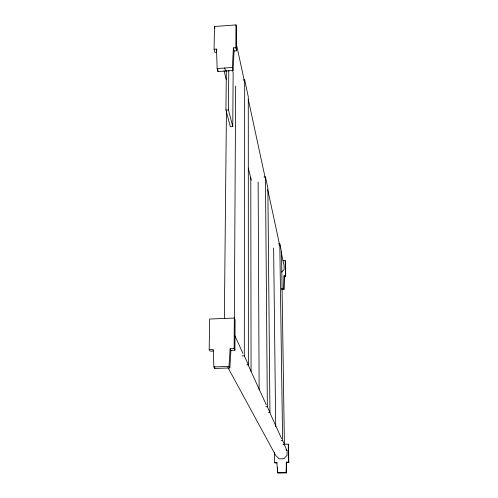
<?xml version="1.0" encoding="UTF-8"?>
<svg xmlns="http://www.w3.org/2000/svg" width="498" height="498" viewBox="0 0 498 498"><rect width="100%" height="100%" fill="white"/><g stroke="black" fill="none" stroke-linecap="round" stroke-linejoin="round"><path stroke-width="0.75" d="M246.859 364.872L248.371 364.822L244.3 355.84L244.686 79.973L243.192 80.072M234.135 348.619L230.12 348.762L230.923 350.387L234.919 350.243L234.135 348.619L234.309 318.054L209.683 319.025L209.185 349.515L210.125 351.134L213.43 351.015M235.84 47.708L233.406 47.883L234.097 50.97L236.519 50.796L235.84 47.708L235.971 24.9L214.457 26.506L214.084 49.271L214.875 52.346L216.692 52.215M234.334 319.704L235.666 86.017M234.919 350.243L235.081 319.853L234.309 318.054M236.519 50.796L236.637 28.081L235.971 24.9M226.335 70.473L225.93 110.046L230.356 126.747L232.771 126.598L233.145 72.895L232.616 70.629M232.771 126.598L228.426 109.884L228.787 70.305M224.355 318.434L226.428 111.527M281.669 289.693L283.916 289.606L284.022 275.749L285.466 275.687L285.703 276.77L284.258 276.832L284.022 275.749M283.916 289.606L284.258 276.832M274.442 452.707L274.547 462.424L276.801 462.374L277.747 473.1L286.188 472.926L286.313 462.163L288.572 462.113L288.815 462.623L286.568 462.673L286.313 462.163M286.188 472.926L286.568 462.673M214.084 49.271L216.518 49.097L217.153 68.543L217.937 71.544L233.039 70.498L232.342 67.485L233.406 47.883M233.039 70.498L234.097 50.97M209.185 349.515L213.181 349.372L213.891 366.939L214.806 368.458L229.833 367.954L229.012 366.428L230.12 348.762M229.833 367.954L230.923 350.387M281.619 272.039L284.134 269.543L284.072 265.515L281.127 251.851M217.153 68.543L232.342 67.485M225.93 110.046L228.426 109.884M263.996 177.051L265.465 176.971L267.868 188.194L269.941 412.469L268.509 412.512M278.245 243.964L279.801 243.889L281.519 251.913L284.408 444.428L282.945 444.465M282.945 260.747L285.217 260.641L285.454 261.767L285.703 276.77M281.42 288.647L283.673 288.56M242.121 355.914L244.3 355.84M213.891 366.939L229.012 366.428M265.87 406.779L267.345 406.735L269.941 412.469M281.115 440.493L282.615 440.456L284.408 444.428M284.408 444.241L288.274 444.141L288.516 444.714L288.815 462.623M277.461 472.627L285.933 472.453M285.92 449.532L287.041 450.609L287.116 455.321L283.854 458.739L279.16 458.845L275.811 455.583L227.891 367.487M274.547 462.424L274.84 462.935L277.081 462.885L276.801 462.374M234.9 335.72L242.9 353.343M248.016 364.617L266.249 404.793M269.449 411.846L281.6 438.626M284.165 444.266L287.041 450.609M216.518 49.097L216.829 50.329M224.038 70.753L226.297 79.811M248.297 168.119L251.309 180.195M214.457 26.506L214.924 28.405M224.741 68.002L225.482 71.002M236.351 43.836L244.194 80.278M248.278 99.258L265.272 178.216M267.725 189.601L279.82 245.782M244.686 79.973L248.284 96.755L248.371 364.822M277.367 467.261L277.654 471.643M214.744 366.939L214.806 368.458M217.856 69.216L217.937 71.544M285.217 260.641L285.466 275.687M288.274 444.141L288.572 462.113M279.801 243.889L282.615 440.456M273.632 248.072L275.693 426.649M265.465 176.971L267.345 406.735M258.138 182.038L259.141 389.909M250.78 177.798L251.067 371.433"/></g></svg>
